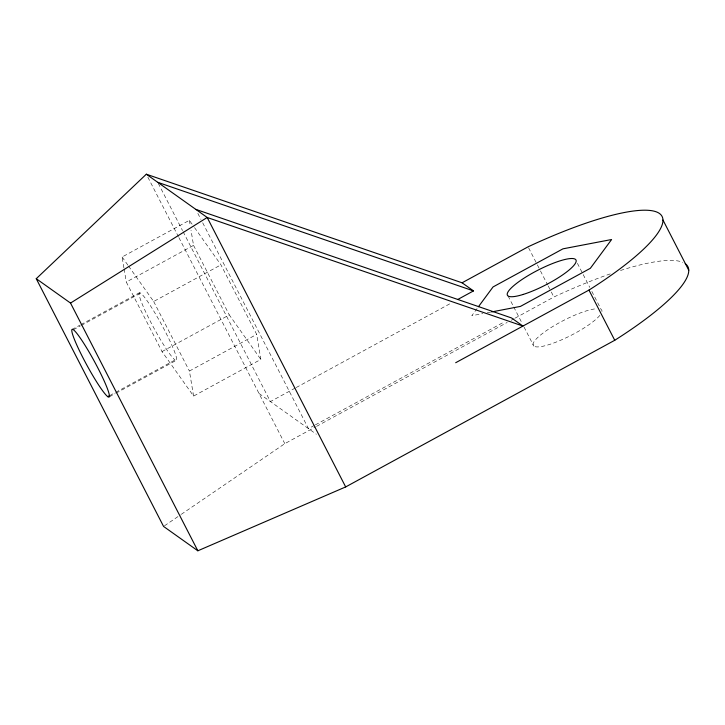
<?xml version="1.0" encoding="UTF-8"?>
<svg xmlns="http://www.w3.org/2000/svg" width="725" height="725" viewBox="0 0 725 725"><rect width="100%" height="100%" fill="white"/><g stroke="black" fill="none" stroke-linecap="round" stroke-linejoin="round"><path stroke-width="0.54" stroke-dasharray="3.62 2.72" d="M477.104 308.524L471.794 315.719L482.85 313.599M164.493 525.797L180.353 514.967M181.286 514.333L284.807 443.655L315.583 426.88M123.921 267.878L122.108 256.994L189.379 220.328L193.883 226.689M194.527 227.596L220.944 264.843L256.686 334.388L260.855 359.419L193.593 396.086L162.028 351.58L126.286 282.034L193.548 245.367L191.01 230.133M72.002 329.485L79.913 325.172M80.901 324.628L139.273 292.818M73.388 329.739L80.312 325.969M81.3 325.425L140.65 293.081M128.552 266.075L153.673 301.5L220.944 264.843M162.028 351.58L229.29 314.913L260.855 359.419M109.756 395.578L114.704 392.887M115.692 392.352L175.042 359.999A38.534 4.196 61.4 0 0 155.839 314.496A38.534 4.196 61.4 0 0 142.662 305.125A38.534 4.196 61.4 0 0 175.042 359.999M109.158 396.919L115.094 393.684M116.082 393.149L176.429 360.262M193.593 396.086L189.415 371.046L256.686 334.388M295.184 388.083L270.425 401.577L183.062 231.601M296.181 387.54L451.693 302.787M314.414 425.385L308.469 428.62L201.468 220.418M315.402 424.841L504.6 321.728M316.58 426.345L507.21 322.444M511.179 320.278L514.161 318.656M515.158 318.112L553.873 297.014A160.56 34.755 -27.2 0 1 612.734 273.035M487.272 312.756L490.589 312.122M259.006 393.467L316.372 434.239M122.108 256.994L127.908 265.169M577.399 263.302L589.778 287.399M591.845 291.414L601.125 309.475A38.534 8.337 -27.2 0 1 601.025 313.762M528.597 247.823L536.853 263.882M537.37 264.888L539.944 269.908M540.46 270.914L547.683 284.961M548.2 285.967L550.783 290.988M551.299 291.994L553.873 297.014M508.062 295.954L513.228 305.986M513.744 306.992L521.991 323.051M524.057 327.066L533.863 346.142M197.852 213.386L200.952 219.412M193.548 245.367L229.29 314.913M158.258 183.325L182.546 230.595M147.873 177.217L178.368 236.568M178.894 237.573L284.807 443.655M153.673 301.5L189.415 371.046M189.379 220.328L190.285 225.774M124.102 268.966L126.286 282.034M599.847 315.375A38.534 8.337 -27.2 0 1 549.097 344.593A38.534 8.337 -27.2 0 1 542.798 333.255A38.534 8.337 -27.2 0 1 596.168 308.759M620.509 270.479A160.56 34.755 -27.2 0 1 682.887 262.359"/><path stroke-width="1.09" d="M478.437 306.72L493.054 286.937L562.953 248.838L611.61 239.522L590.349 268.304L520.441 306.403L491.695 311.913M685.216 263.655A160.56 34.755 -27.2 0 1 614.746 340.279L345.671 486.928L197.843 550.792L163.569 526.432L36.25 278.699L146.323 174.208L462.079 282.795L473.488 290.906L457.638 299.543M36.25 278.699L70.524 303.068L207.196 217.473L522.942 326.06L511.533 317.949L195.777 209.362M107.78 396.657A38.534 4.196 61.4 0 0 88.577 351.154A38.534 4.196 61.4 0 0 75.391 341.783A38.534 4.196 61.4 0 0 107.78 396.657L109.756 395.578M462.079 282.795L528.081 246.817A160.56 34.755 -27.2 0 1 659.415 213.458A160.56 34.755 -27.2 0 1 588.954 290.091L455.681 362.727M157.742 182.319L473.488 290.906M146.323 174.208L207.196 217.473L345.671 486.928M662.958 220.01L688.75 270.198M588.954 290.091L614.746 340.279M70.524 303.068L197.843 550.792M523.296 294.404A38.534 8.337 -27.2 0 0 576.158 261.317A38.534 8.337 -27.2 0 0 525.643 277.14A38.534 8.337 -27.2 0 0 523.296 294.404"/></g></svg>
